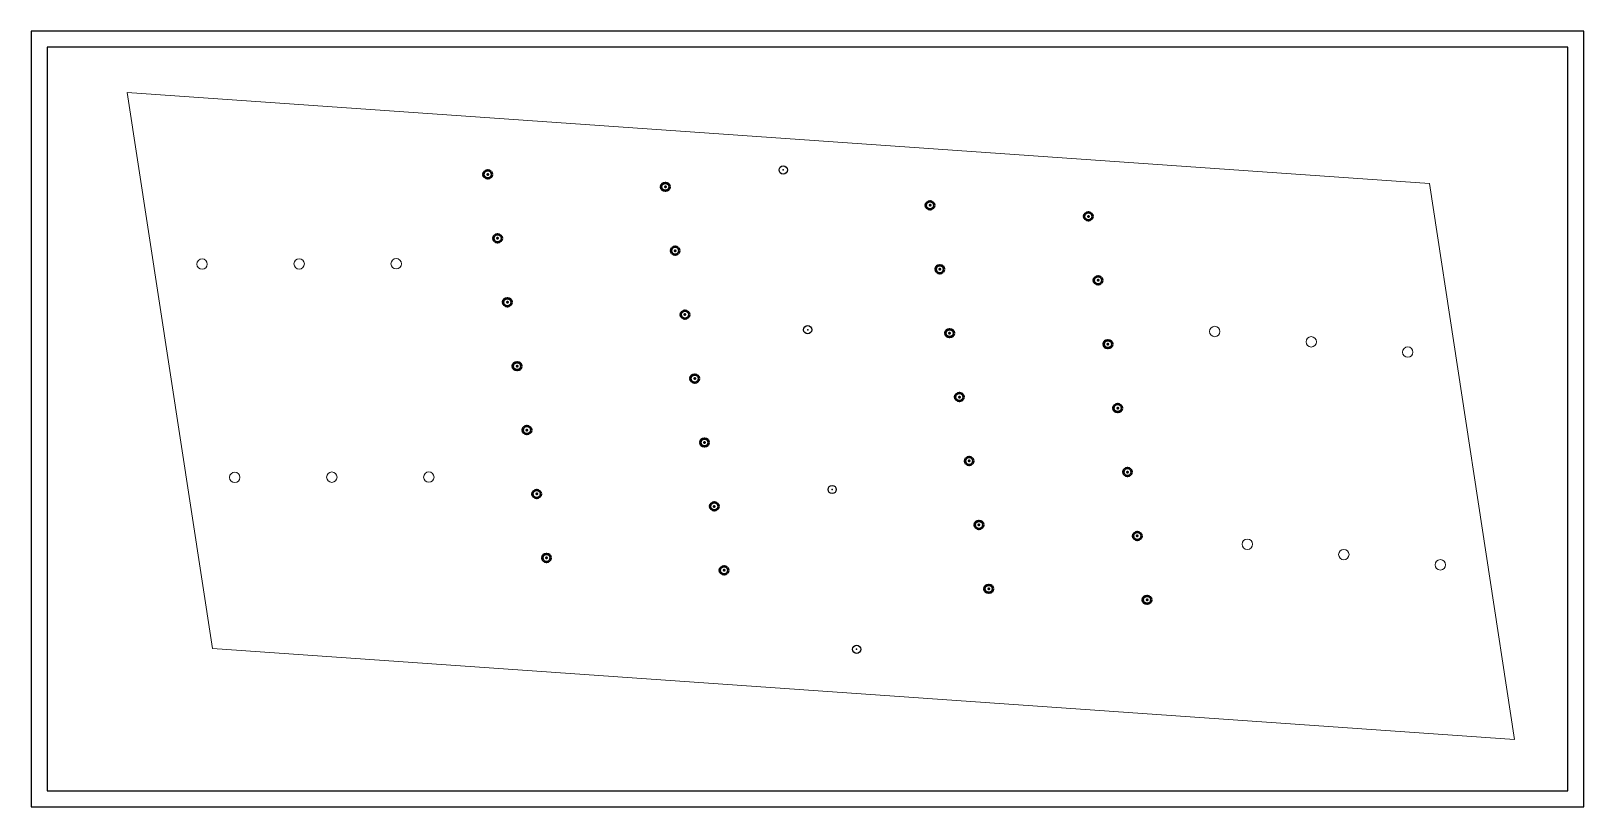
# Model space of a CAD drawing. Header units: inches. Extents: x 21.5 to 117.5, y 22.8 to 70.8.
import ezdxf

# ---------------------------------------------------------------- set-up
doc = ezdxf.new("R2010")
doc.units = ezdxf.units.IN
doc.header["$MEASUREMENT"] = 0
doc.header["$PDMODE"] = 32
doc.header["$PDSIZE"] = 0.51
doc.layers.add('Drilling', color=3, linetype='Continuous', lineweight=13)
doc.layers.add('Engrave', color=4, linetype='Continuous', lineweight=50)
doc.layers.add('half drill', color=200, linetype='Continuous')
doc.layers.add('layout', color=10, linetype='Continuous')

# ---------------------------------------------------------------- blocks, each defined once
blk = doc.blocks.new('*U19')
at = {"layer": 'Engrave'}
blk.add_point((0, 0), dxfattribs=at)
blk = doc.blocks.new('*U20')
at = {"layer": 'Engrave', "color": 0, "linetype": 'ByBlock', "lineweight": -2, "transparency": 16777216}
for p in [(-24, 0), (-20, 0), (-16, 0), (-12, 0), (-8, 0), (-4, 0), (0, 0)]:
    blk.add_blockref('*U19', p, dxfattribs=at)
blk = doc.blocks.new('*U21')
at = {"layer": 'Engrave'}
blk.add_point((0, 0), dxfattribs=at)
blk = doc.blocks.new('*U22')
at = {"layer": 'Engrave', "color": 0, "linetype": 'ByBlock', "lineweight": -2, "transparency": 16777216}
for p in [(-24, 0), (-20, 0), (-16, 0), (-12, 0), (-8, 0), (-4, 0), (0, 0)]:
    blk.add_blockref('*U21', p, dxfattribs=at)
blk = doc.blocks.new('*U23')
at = {"layer": 'Engrave'}
blk.add_point((0, 0), dxfattribs=at)
blk = doc.blocks.new('*U13')
at = {"layer": 'Engrave', "color": 0, "linetype": 'ByBlock', "lineweight": -2, "transparency": 16777216}
for p in [(-24, 0), (-20, 0), (-16, 0), (-12, 0), (-8, 0), (-4, 0), (0, 0)]:
    blk.add_blockref('*U23', p, dxfattribs=at)
blk = doc.blocks.new('*U15')
at = {"layer": 'Engrave'}
blk.add_point((0, 0), dxfattribs=at)
blk = doc.blocks.new('*U16')
at = {"layer": 'Engrave', "color": 0, "linetype": 'ByBlock', "lineweight": -2, "transparency": 16777216}
for p in [(-24, 0), (-20, 0), (-16, 0), (-12, 0), (-8, 0), (-4, 0), (0, 0)]:
    blk.add_blockref('*U15', p, dxfattribs=at)
blk = doc.blocks.new('*U17')
at = {"layer": 'half drill'}
blk.add_point((0, 0), dxfattribs=at)
blk = doc.blocks.new('*U18')
at = {"layer": 'half drill', "color": 0, "linetype": 'ByBlock', "lineweight": -2, "transparency": 16777216}
for p in [(-30, 0), (-20, 0), (-10, 0), (0, 0)]:
    blk.add_blockref('*U17', p, dxfattribs=at)

msp = doc.modelspace()

# ---------------------------------------------------------------- linework, layer by layer
at = {"color": 7, "linetype": 'Continuous', "lineweight": 15}
msp.add_lwpolyline([(27.402, 66.962), (107.9, 61.334), (113.164, 26.931), (32.667, 32.559)], close=True, dxfattribs=at)
at = {"layer": 'Drilling'}
for centre in [(32.027, 56.349), (38.027, 56.358), (44.027, 56.366), (94.63, 52.176), (100.596, 51.539), (106.562, 50.902), (34.046, 43.155), (40.046, 43.164), (46.046, 43.172), (96.644, 39.015), (102.61, 38.378), (108.576, 37.741)]:
    msp.add_circle(centre, 0.322, dxfattribs=at)
at = {"layer": 'layout'}
for points in [[(21.454, 22.764), (117.454, 22.764), (117.454, 70.764), (21.454, 70.764)], [(22.454, 23.764), (116.454, 23.764), (116.454, 69.764), (22.454, 69.764)]]:
    msp.add_lwpolyline(points, close=True, dxfattribs=at)

# ---------------------------------------------------------------- block references
at = {"layer": 'Engrave', "xscale": -1, "rotation": 278.7004444588167}
for name, p in [('*U20', (49.687, 61.896)), ('*U22', (60.667, 61.128)), ('*U13', (77.029, 59.984)), ('*U16', (86.815, 59.3))]:
    msp.add_blockref(name, p, dxfattribs=at)
at = {"layer": 'half drill', "xscale": -1, "rotation": 278.7004444588167}
msp.add_blockref('*U18', (67.953, 62.171), dxfattribs=at)

doc.saveas('drawing.dxf')
